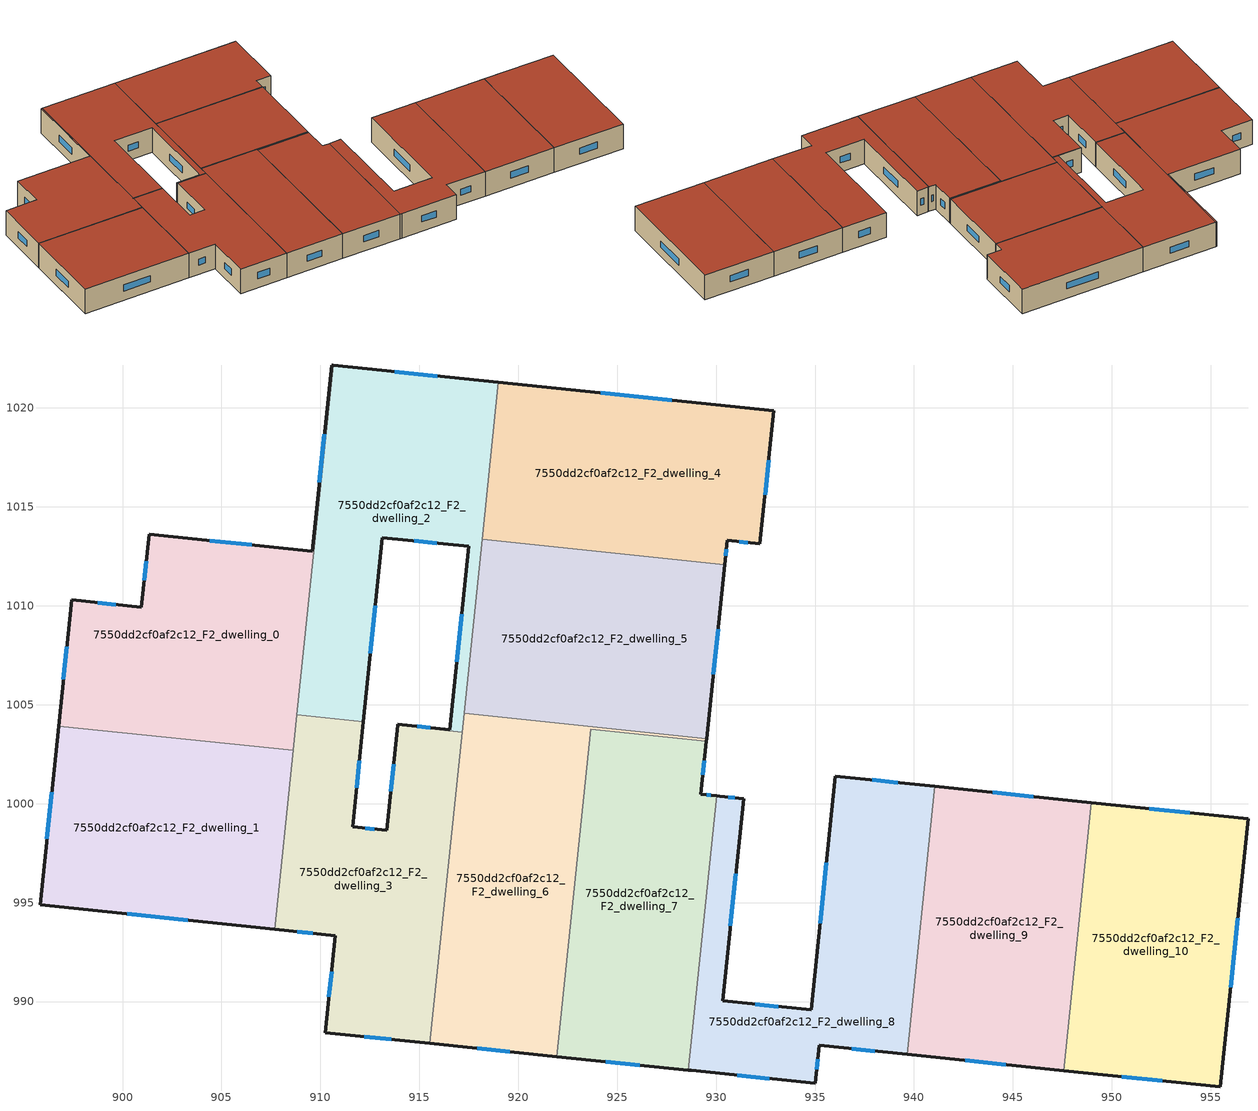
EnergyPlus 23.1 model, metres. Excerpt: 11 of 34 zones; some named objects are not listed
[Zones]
7550dd2cf0af2c12_F2_dwelling_0
 floor to 7550dd2cf0af2c12_F1_dwelling_0 (EU_floor_Construction): 910.65,1022.16 908.63,1002.69 896.76,1003.92 897.42,1010.29 900.96,1009.93 901.34,1013.62 909.59,1012.76 910.56,1022.17 z6
 wall outside (EU_wall_Construction): 910.65,1022.16 910.56,1022.17 909.59,1012.76 901.34,1013.62 900.96,1009.93 897.42,1010.29 896.76,1003.92 z6:9
 wall to 7550dd2cf0af2c12_F2_dwelling_1 (EU_wall_Construction): 896.76,1003.92 908.63,1002.69 z6:9
 wall to 7550dd2cf0af2c12_F2_dwelling_2 (EU_wall_Construction): 908.82,1004.48 910.65,1022.16 z6:9
 wall to 7550dd2cf0af2c12_F2_dwelling_3 (EU_wall_Construction): 908.63,1002.69 908.82,1004.48 z6:9
 window (EU_Window_Construction): 906.53,1013.08 904.4,1013.3 / 910.2,1018.68 909.95,1016.25 / 897.18,1007.93 897.01,1006.28 / 899.65,1010.07 898.74,1010.16 / 901.2,1012.25 901.1,1011.3 z7.11:7.89
 roof outside (EU_roof_Construction): 908.63,1002.69 910.65,1022.16 910.56,1022.17 909.59,1012.76 901.34,1013.62 900.96,1009.93 897.42,1010.29 896.76,1003.92 z9
7550dd2cf0af2c12_F2_dwelling_1
 floor to 7550dd2cf0af2c12_F1_dwelling_1 (EU_floor_Construction): 908.63,1002.69 907.69,993.65 895.83,994.88 896.76,1003.92 z6
 wall outside (EU_wall_Construction): 896.76,1003.92 895.83,994.88 907.69,993.65 z6:9
 wall to 7550dd2cf0af2c12_F2_dwelling_3 (EU_wall_Construction): 907.69,993.65 908.63,1002.69 z6:9
 window (EU_Window_Construction): 896.42,1000.57 896.18,998.23 / 900.23,994.43 903.29,994.11 z7.11:7.89
 roof outside (EU_roof_Construction): 907.69,993.65 908.63,1002.69 896.76,1003.92 895.83,994.88 z9
7550dd2cf0af2c12_F2_dwelling_10
 floor to 7550dd2cf0af2c12_F1_dwelling_10 (EU_floor_Construction): 956.88,999.23 955.48,985.69 947.56,986.51 948.97,1000.05 z6
 wall outside (EU_wall_Construction): 947.56,986.51 955.48,985.69 956.88,999.23 948.97,1000.05 z6:9
 wall to 7550dd2cf0af2c12_F2_dwelling_9 (EU_wall_Construction): 948.97,1000.05 947.56,986.51 z6:9
 window (EU_Window_Construction): 953.95,999.54 951.9,999.75 / 956,990.71 956.36,994.21 / 950.5,986.2 952.54,985.99 z7.11:7.89
 roof outside (EU_roof_Construction): 955.48,985.69 956.88,999.23 948.97,1000.05 947.56,986.51 z9
7550dd2cf0af2c12_F2_dwelling_2
 floor to 7550dd2cf0af2c12_F1_dwelling_2 (EU_floor_Construction): 919,1021.29 917.17,1003.62 913.91,1003.96 913.92,1004.02 916.53,1003.75 917.49,1013 913.14,1013.45 912.17,1004.14 908.82,1004.49 910.65,1022.16 z6
 wall outside (EU_wall_Construction): 912.17,1004.14 913.14,1013.45 917.49,1013 916.53,1003.75 913.92,1004.02 913.91,1003.96 / 919,1021.29 910.65,1022.16 z6:9
 wall to 7550dd2cf0af2c12_F2_dwelling_3 (EU_wall_Construction): 913.91,1003.96 917.17,1003.62 / 908.82,1004.49 912.17,1004.14 z6:9
 wall to 7550dd2cf0af2c12_F2_dwelling_5 (EU_wall_Construction): 917.27,1004.56 917.27,1004.59 918.18,1013.35 z6:9
 wall to 7550dd2cf0af2c12_F2_dwelling_4 (EU_wall_Construction): 918.18,1013.35 919,1021.29 z6:9
 wall to 7550dd2cf0af2c12_F2_dwelling_6 (EU_wall_Construction): 917.17,1003.62 917.27,1004.56 z6:9
 window (EU_Window_Construction): 915.56,1003.85 914.89,1003.92 / 917.14,1009.57 916.89,1007.18 / 914.75,1013.28 915.88,1013.17 / 912.53,1007.59 912.78,1010 / 915.9,1021.61 913.75,1021.84 z7.11:7.89
 roof outside (EU_roof_Construction): 917.17,1003.62 919,1021.29 910.65,1022.16 908.82,1004.49 912.17,1004.14 913.14,1013.45 917.49,1013 916.53,1003.75 913.92,1004.02 913.91,1003.96 z9
7550dd2cf0af2c12_F2_dwelling_3
 floor to 7550dd2cf0af2c12_F1_dwelling_3 (EU_floor_Construction): 917.17,1003.62 915.54,987.89 910.24,988.43 910.75,993.34 907.69,993.65 908.82,1004.49 912.17,1004.14 911.62,998.83 913.36,998.65 913.91,1003.96 z6
 wall outside (EU_wall_Construction): 913.91,1003.96 913.36,998.65 911.62,998.83 912.17,1004.14 / 907.69,993.65 910.75,993.34 910.24,988.43 915.54,987.89 z6:9
 wall to 7550dd2cf0af2c12_F2_dwelling_6 (EU_wall_Construction): 915.54,987.89 917.17,1003.62 z6:9
 window (EU_Window_Construction): 911.83,1000.8 911.97,1002.17 / 912.72,998.71 912.27,998.76 / 913.71,1001.99 913.56,1000.62 / 912.21,988.23 913.57,988.09 / 910.56,991.52 910.43,990.25 / 908.83,993.54 909.62,993.45 z7.11:7.89
 roof outside (EU_roof_Construction): 915.54,987.89 917.17,1003.62 913.91,1003.96 913.36,998.65 911.62,998.83 912.17,1004.14 908.82,1004.49 907.69,993.65 910.75,993.34 910.24,988.43 z9
7550dd2cf0af2c12_F2_dwelling_4
 floor to 7550dd2cf0af2c12_F1_dwelling_4 (EU_floor_Construction): 932.91,1019.85 932.22,1013.13 930.56,1013.31 930.43,1012.08 918.18,1013.35 919,1021.29 z6
 wall outside (EU_wall_Construction): 930.43,1012.08 930.56,1013.31 932.22,1013.13 932.91,1019.85 919,1021.29 z6:9
 wall to 7550dd2cf0af2c12_F2_dwelling_5 (EU_wall_Construction): 918.18,1013.35 930.43,1012.08 z6:9
 window (EU_Window_Construction): 932.47,1015.63 932.65,1017.36 / 931.17,1013.24 931.6,1013.2 / 930.48,1012.54 930.51,1012.85 / 927.75,1020.39 924.16,1020.76 z7.11:7.89
 roof outside (EU_roof_Construction): 932.22,1013.13 932.91,1019.85 919,1021.29 918.18,1013.35 930.43,1012.08 930.56,1013.31 z9
7550dd2cf0af2c12_F2_dwelling_5
 floor to 7550dd2cf0af2c12_F1_dwelling_5 (EU_floor_Construction): 930.43,1012.08 929.52,1003.29 917.27,1004.56 917.27,1004.59 918.18,1013.35 z6
 wall outside (EU_wall_Construction): 929.52,1003.29 930.43,1012.08 z6:9
 wall to 7550dd2cf0af2c12_F2_dwelling_6 (EU_wall_Construction): 917.27,1004.56 929.52,1003.29 z6:9
 window (EU_Window_Construction): 929.86,1006.55 930.1,1008.82 z7.11:7.89
 roof outside (EU_roof_Construction): 929.52,1003.29 930.43,1012.08 918.18,1013.35 917.27,1004.59 917.27,1004.56 z9
7550dd2cf0af2c12_F2_dwelling_6
 floor to 7550dd2cf0af2c12_F1_dwelling_6 (EU_floor_Construction): 929.52,1003.29 929.51,1003.15 923.67,1003.76 921.96,987.22 915.54,987.89 917.27,1004.56 z6
 wall outside (EU_wall_Construction): 929.51,1003.15 929.52,1003.29 / 915.54,987.89 921.96,987.22 z6:9
 wall to 7550dd2cf0af2c12_F2_dwelling_7 (EU_wall_Construction): 921.96,987.22 923.67,1003.76 929.51,1003.15 z6:9
 window (EU_Window_Construction): 917.92,987.64 919.58,987.47 z7.11:7.89
 roof outside (EU_roof_Construction): 921.96,987.22 923.67,1003.76 929.51,1003.15 929.52,1003.29 917.27,1004.56 915.54,987.89 z9
7550dd2cf0af2c12_F2_dwelling_7
 floor to 7550dd2cf0af2c12_F1_dwelling_7 (EU_floor_Construction): 929.51,1003.15 929.23,1000.47 930.02,1000.39 928.59,986.53 921.96,987.22 923.67,1003.76 z6
 wall outside (EU_wall_Construction): 930.02,1000.39 929.23,1000.47 929.51,1003.15 / 921.96,987.22 928.59,986.53 z6:9
 wall to 7550dd2cf0af2c12_F2_dwelling_8 (EU_wall_Construction): 928.59,986.53 930.02,1000.39 z6:9
 window (EU_Window_Construction): 929.33,1001.47 929.41,1002.16 / 929.73,1000.42 929.53,1000.44 / 924.42,986.97 926.13,986.79 z7.11:7.89
 roof outside (EU_roof_Construction): 928.59,986.53 930.02,1000.39 929.23,1000.47 929.51,1003.15 923.67,1003.76 921.96,987.22 z9
7550dd2cf0af2c12_F2_dwelling_8
 floor to 7550dd2cf0af2c12_F1_dwelling_8 (EU_floor_Construction): 941.05,1000.87 939.65,987.33 935.22,987.79 935.02,985.87 928.74,986.52 928.59,986.53 930.02,1000.39 930.17,1000.37 931.39,1000.25 930.33,990.04 934.8,989.57 936.02,1001.39 z6
 wall outside (EU_wall_Construction): 941.05,1000.87 936.02,1001.39 934.8,989.57 930.33,990.04 931.39,1000.25 930.17,1000.37 930.02,1000.39 / 928.59,986.53 928.74,986.52 935.02,985.87 935.22,987.79 939.65,987.33 z6:9
 wall to 7550dd2cf0af2c12_F2_dwelling_9 (EU_wall_Construction): 939.65,987.33 941.05,1000.87 z6:9
 window (EU_Window_Construction): 939.19,1001.06 937.89,1001.2 / 936.86,987.61 938,987.5 / 935.09,986.58 935.14,987.07 / 931.07,986.28 932.69,986.11 / 930.94,1000.29 930.63,1000.33 / 930.73,993.82 931,996.46 / 933.14,989.75 931.99,989.86 / 935.57,997.01 935.25,993.96 z7.11:7.89
 roof outside (EU_roof_Construction): 939.65,987.33 941.05,1000.87 936.02,1001.39 934.8,989.57 930.33,990.04 931.39,1000.25 930.17,1000.37 930.02,1000.39 928.59,986.53 928.74,986.52 935.02,985.87 935.22,987.79 z9
7550dd2cf0af2c12_F2_dwelling_9
 floor to 7550dd2cf0af2c12_F1_dwelling_9 (EU_floor_Construction): 948.97,1000.05 947.56,986.51 939.65,987.33 941.05,1000.87 z6
 wall outside (EU_wall_Construction): 948.97,1000.05 941.05,1000.87 / 939.65,987.33 947.56,986.51 z6:9
 window (EU_Window_Construction): 946.03,1000.36 943.99,1000.57 / 942.59,987.02 944.63,986.81 z7.11:7.89
 roof outside (EU_roof_Construction): 947.56,986.51 948.97,1000.05 941.05,1000.87 939.65,987.33 z9
[Building]
EU S2 Campaign: North Axis=0; Terrain=City; Solar Distribution=FullExterior
[Site:Location]
Cape.Town.Intl.AP: Latitude=-33.965; Longitude=18.602; Time Zone=2; Elevation=46
[SizingPeriod:WeatherFileDays]
AnnualSizingPeriod: Begin Month=1; Begin Day of Month=1; End Month=12; End Day of Month=31; Day of Week for Start Day=Monday; Use Weather File Daylight Saving Period=No; Use Weather File Rain and Snow Indicators=No
[MATERIAL]
EU_InternalMass_Material: Roughness=MediumRough; Thickness=0.1; Conductivity=1; Density=1800; Specific Heat=900; Thermal Absorptance=0.9; Solar Absorptance=0.7; Visible Absorptance=0.7
[MATERIAL:NOMASS] Roughness=MediumRough; Thermal Absorptance=0.9; Solar Absorptance=0.7; Visible Absorptance=0.7
Name | Thermal Resistance
EU_wall_NoMass | 0.457447
EU_roof_NoMass | 0.416234
EU_floor_NoMass | 1.09226
[WINDOWMATERIAL:SIMPLEGLAZINGSYSTEM]
EU_Window_SimpleGlazing: UFactor=4.7504; Solar Heat Gain Coefficient=0.85; Visible Transmittance=0.85
[CONSTRUCTION]
EU_wall_Construction: EU_wall_NoMass
EU_roof_Construction: EU_roof_NoMass
EU_floor_Construction: EU_floor_NoMass
EU_Window_Construction: EU_Window_SimpleGlazing
EU_InternalMass_Construction: EU_InternalMass_Material
[ZONE] Type=1; Multiplier=1; Ceiling Height=autocalculate; Floor Area=autocalculate; Part of Total Floor Area=Yes
Name | Volume
7550dd2cf0af2c12_F2_dwelling_0 | 325.073
7550dd2cf0af2c12_F2_dwelling_1 | 325.079
7550dd2cf0af2c12_F2_dwelling_10; 7550dd2cf0af2c12_F2_dwelling_9 | 325.077
7550dd2cf0af2c12_F2_dwelling_2 | 325.066
7550dd2cf0af2c12_F2_dwelling_3 | 325.091
7550dd2cf0af2c12_F2_dwelling_4 | 328.712
7550dd2cf0af2c12_F2_dwelling_5 | 326.892
7550dd2cf0af2c12_F2_dwelling_6 | 326.856
7550dd2cf0af2c12_F2_dwelling_7 | 326.076
7550dd2cf0af2c12_F2_dwelling_8 | 316.828
[INTERNALMASS] Construction=EU_InternalMass_Construction
Name | Zone or ZoneList | Surface Area
7550dd2cf0af2c12_F2_dwelling_0_EU_InternalMass | 7550dd2cf0af2c12_F2_dwelling_0 | 108.357
7550dd2cf0af2c12_F2_dwelling_1_EU_InternalMass | 7550dd2cf0af2c12_F2_dwelling_1 | 108.36
7550dd2cf0af2c12_F2_dwelling_2_EU_InternalMass | 7550dd2cf0af2c12_F2_dwelling_2 | 108.355
7550dd2cf0af2c12_F2_dwelling_3_EU_InternalMass | 7550dd2cf0af2c12_F2_dwelling_3 | 108.363
7550dd2cf0af2c12_F2_dwelling_4_EU_InternalMass | 7550dd2cf0af2c12_F2_dwelling_4 | 109.574
7550dd2cf0af2c12_F2_dwelling_5_EU_InternalMass | 7550dd2cf0af2c12_F2_dwelling_5 | 108.964
7550dd2cf0af2c12_F2_dwelling_6_EU_InternalMass | 7550dd2cf0af2c12_F2_dwelling_6 | 108.954
7550dd2cf0af2c12_F2_dwelling_7_EU_InternalMass | 7550dd2cf0af2c12_F2_dwelling_7 | 108.693
7550dd2cf0af2c12_F2_dwelling_8_EU_InternalMass | 7550dd2cf0af2c12_F2_dwelling_8 | 105.61
7550dd2cf0af2c12_F2_dwelling_9_EU_InternalMass | 7550dd2cf0af2c12_F2_dwelling_9 | 108.359
7550dd2cf0af2c12_F2_dwelling_10_EU_InternalMass | 7550dd2cf0af2c12_F2_dwelling_10 | 108.359
[OTHEREQUIPMENT] Fuel Type=Electricity; Design Level Calculation Method=Watts/Area; Power per Zone Floor Area=1; Fraction Latent=0; Fraction Radiant=0; Fraction Lost=0; Carbon Dioxide Generation Rate=0; EndUse Subcategory=EU_Step8_InternalGains
Name | Zone or ZoneList or Space or SpaceList | Schedule
EU_Step8_InternalGain_7550dd2cf0af2c12_F2_dwelling_0_f000 | 7550dd2cf0af2c12_F2_dwelling_0 | EU_Step8_GainSchedule_7550dd2cf0af2c12_F2_dwelling_0_f000
EU_Step8_InternalGain_7550dd2cf0af2c12_F2_dwelling_1_f000 | 7550dd2cf0af2c12_F2_dwelling_1 | EU_Step8_GainSchedule_7550dd2cf0af2c12_F2_dwelling_1_f000
EU_Step8_InternalGain_7550dd2cf0af2c12_F2_dwelling_2_f000 | 7550dd2cf0af2c12_F2_dwelling_2 | EU_Step8_GainSchedule_7550dd2cf0af2c12_F2_dwelling_2_f000
EU_Step8_InternalGain_7550dd2cf0af2c12_F2_dwelling_3_f000 | 7550dd2cf0af2c12_F2_dwelling_3 | EU_Step8_GainSchedule_7550dd2cf0af2c12_F2_dwelling_3_f000
EU_Step8_InternalGain_7550dd2cf0af2c12_F2_dwelling_4_f000 | 7550dd2cf0af2c12_F2_dwelling_4 | EU_Step8_GainSchedule_7550dd2cf0af2c12_F2_dwelling_4_f000
EU_Step8_InternalGain_7550dd2cf0af2c12_F2_dwelling_5_f000 | 7550dd2cf0af2c12_F2_dwelling_5 | EU_Step8_GainSchedule_7550dd2cf0af2c12_F2_dwelling_5_f000
EU_Step8_InternalGain_7550dd2cf0af2c12_F2_dwelling_6_f000 | 7550dd2cf0af2c12_F2_dwelling_6 | EU_Step8_GainSchedule_7550dd2cf0af2c12_F2_dwelling_6_f000
EU_Step8_InternalGain_7550dd2cf0af2c12_F2_dwelling_7_f000 | 7550dd2cf0af2c12_F2_dwelling_7 | EU_Step8_GainSchedule_7550dd2cf0af2c12_F2_dwelling_7_f000
EU_Step8_InternalGain_7550dd2cf0af2c12_F2_dwelling_8_f000 | 7550dd2cf0af2c12_F2_dwelling_8 | EU_Step8_GainSchedule_7550dd2cf0af2c12_F2_dwelling_8_f000
EU_Step8_InternalGain_7550dd2cf0af2c12_F2_dwelling_9_f000 | 7550dd2cf0af2c12_F2_dwelling_9 | EU_Step8_GainSchedule_7550dd2cf0af2c12_F2_dwelling_9_f000
EU_Step8_InternalGain_7550dd2cf0af2c12_F2_dwelling_10_f000 | 7550dd2cf0af2c12_F2_dwelling_10 | EU_Step8_GainSchedule_7550dd2cf0af2c12_F2_dwelling_10_f000
[ZONEVENTILATION:DESIGNFLOWRATE] Schedule=EU_AlwaysOn; Design Flow Rate Calculation Method=AirChanges/Hour; Air Changes per Hour=0.690967; Ventilation Type=Natural; Fan Pressure Rise=0; Fan Total Efficiency=1; Constant Term Coefficient=1; Temperature Term Coefficient=0; Velocity Term Coefficient=0; Velocity Squared Term Coefficient=0; Minimum Indoor Temperature=-100; Maximum Indoor Temperature=100; Delta Temperature=-100; Minimum Outdoor Temperature=-100; Maximum Outdoor Temperature=100; Maximum Wind Speed=40
Name | Zone or ZoneList or Space or SpaceList
EU_ConstantAir_7550dd2cf0af2c12_F2_dwelling_0 | 7550dd2cf0af2c12_F2_dwelling_0
EU_ConstantAir_7550dd2cf0af2c12_F2_dwelling_1 | 7550dd2cf0af2c12_F2_dwelling_1
EU_ConstantAir_7550dd2cf0af2c12_F2_dwelling_2 | 7550dd2cf0af2c12_F2_dwelling_2
EU_ConstantAir_7550dd2cf0af2c12_F2_dwelling_3 | 7550dd2cf0af2c12_F2_dwelling_3
EU_ConstantAir_7550dd2cf0af2c12_F2_dwelling_4 | 7550dd2cf0af2c12_F2_dwelling_4
EU_ConstantAir_7550dd2cf0af2c12_F2_dwelling_5 | 7550dd2cf0af2c12_F2_dwelling_5
EU_ConstantAir_7550dd2cf0af2c12_F2_dwelling_6 | 7550dd2cf0af2c12_F2_dwelling_6
EU_ConstantAir_7550dd2cf0af2c12_F2_dwelling_7 | 7550dd2cf0af2c12_F2_dwelling_7
EU_ConstantAir_7550dd2cf0af2c12_F2_dwelling_8 | 7550dd2cf0af2c12_F2_dwelling_8
EU_ConstantAir_7550dd2cf0af2c12_F2_dwelling_9 | 7550dd2cf0af2c12_F2_dwelling_9
EU_ConstantAir_7550dd2cf0af2c12_F2_dwelling_10 | 7550dd2cf0af2c12_F2_dwelling_10
[HVACTEMPLATE:ZONE:IDEALLOADSAIRSYSTEM] System Availability Schedule=EU_AlwaysOn; Maximum Heating Supply Air Temperature=50; Minimum Cooling Supply Air Temperature=13; Maximum Heating Supply Air Humidity Ratio=0.0156; Minimum Cooling Supply Air Humidity Ratio=0.0077; Heating Limit=NoLimit; Cooling Limit=NoLimit; Heating Availability Schedule=EU_AlwaysOn; Cooling Availability Schedule=EU_CoolingOff; Dehumidification Control Type=ConstantSensibleHeatRatio; Cooling Sensible Heat Ratio=0.7; Dehumidification Setpoint=60; Humidification Control Type=None; Humidification Setpoint=30; Outdoor Air Method=None; Outdoor Air Flow Rate per Person=0.00944; Outdoor Air Flow Rate per Zone Floor Area=0; Outdoor Air Flow Rate per Zone=0; Demand Controlled Ventilation Type=None; Outdoor Air Economizer Type=NoEconomizer; Heat Recovery Type=None; Sensible Heat Recovery Effectiveness=0.7; Latent Heat Recovery Effectiveness=0.65
Name | Template Thermostat
7550dd2cf0af2c12_F2_dwelling_0 | EU_HeatOnly_7550dd2cf0af2c12_F2_dwelling_0
7550dd2cf0af2c12_F2_dwelling_1 | EU_HeatOnly_7550dd2cf0af2c12_F2_dwelling_1
7550dd2cf0af2c12_F2_dwelling_2 | EU_HeatOnly_7550dd2cf0af2c12_F2_dwelling_2
7550dd2cf0af2c12_F2_dwelling_3 | EU_HeatOnly_7550dd2cf0af2c12_F2_dwelling_3
7550dd2cf0af2c12_F2_dwelling_4 | EU_HeatOnly_7550dd2cf0af2c12_F2_dwelling_4
7550dd2cf0af2c12_F2_dwelling_5 | EU_HeatOnly_7550dd2cf0af2c12_F2_dwelling_5
7550dd2cf0af2c12_F2_dwelling_6 | EU_HeatOnly_7550dd2cf0af2c12_F2_dwelling_6
7550dd2cf0af2c12_F2_dwelling_7 | EU_HeatOnly_7550dd2cf0af2c12_F2_dwelling_7
7550dd2cf0af2c12_F2_dwelling_8 | EU_HeatOnly_7550dd2cf0af2c12_F2_dwelling_8
7550dd2cf0af2c12_F2_dwelling_9 | EU_HeatOnly_7550dd2cf0af2c12_F2_dwelling_9
7550dd2cf0af2c12_F2_dwelling_10 | EU_HeatOnly_7550dd2cf0af2c12_F2_dwelling_10
[SIZING:ZONE] Zone Cooling Design Supply Air Temperature Input Method=SupplyAirTemperature; Zone Cooling Design Supply Air Temperature=13; Zone Heating Design Supply Air Temperature Input Method=SupplyAirTemperature; Zone Heating Design Supply Air Temperature=50; Zone Cooling Design Supply Air Humidity Ratio=0.008; Zone Heating Design Supply Air Humidity Ratio=0.008; Cooling Design Air Flow Method=DesignDay; Cooling Design Air Flow Rate=0; Cooling Minimum Air Flow per Zone Floor Area=0.000762; Cooling Minimum Air Flow=0; Cooling Minimum Air Flow Fraction=0.2; Heating Design Air Flow Method=DesignDay; Heating Design Air Flow Rate=0; Heating Maximum Air Flow per Zone Floor Area=0.002032; Heating Maximum Air Flow=0.141576; Heating Maximum Air Flow Fraction=0.3; Account for Dedicated Outdoor Air System=No; Dedicated Outdoor Air System Control Strategy=NeutralSupplyAir; Dedicated Outdoor Air Low Setpoint Temperature for Design=autosize; Dedicated Outdoor Air High Setpoint Temperature for Design=autosize; Zone Load Sizing Method=Sensible Load Only No Latent Load; Zone Latent Cooling Design Supply Air Humidity Ratio Input Method=HumidityRatioDifference; Zone Cooling Design Supply Air Humidity Ratio Difference=0.005; Zone Latent Heating Design Supply Air Humidity Ratio Input Method=HumidityRatioDifference; Zone Humidification Design Supply Air Humidity Ratio Difference=0.005
7550dd2cf0af2c12_F2_dwelling_0; 7550dd2cf0af2c12_F2_dwelling_1; 7550dd2cf0af2c12_F2_dwelling_2; 7550dd2cf0af2c12_F2_dwelling_3; 7550dd2cf0af2c12_F2_dwelling_4; 7550dd2cf0af2c12_F2_dwelling_5; 7550dd2cf0af2c12_F2_dwelling_6; 7550dd2cf0af2c12_F2_dwelling_7; 7550dd2cf0af2c12_F2_dwelling_8; 7550dd2cf0af2c12_F2_dwelling_9; 7550dd2cf0af2c12_F2_dwelling_10
[SCHEDULE:CONSTANT]
Name | Hourly Value
EU_AlwaysOn | 1
EU_CoolingOff | 0
[SCHEDULE:FILE] Column Number=1; Rows to Skip at Top=0; Number of Hours of Data=8760; Column Separator=Comma; Interpolate to Timestep=No; Minutes per Item=60; Adjust Schedule for Daylight Savings=Yes
Name | File
EU_Step8_GainSchedule_7550dd2cf0af2c12_F2_dwelling_0_f000 | ../../schedules/7550dd2cf0af2c12/7550dd2cf0af2c12_F2_dwelling_0_f000_gain.csv
EU_Step8_GainSchedule_7550dd2cf0af2c12_F2_dwelling_1_f000 | ../../schedules/7550dd2cf0af2c12/7550dd2cf0af2c12_F2_dwelling_1_f000_gain.csv
EU_Step8_GainSchedule_7550dd2cf0af2c12_F2_dwelling_2_f000 | ../../schedules/7550dd2cf0af2c12/7550dd2cf0af2c12_F2_dwelling_2_f000_gain.csv
EU_Step8_GainSchedule_7550dd2cf0af2c12_F2_dwelling_3_f000 | ../../schedules/7550dd2cf0af2c12/7550dd2cf0af2c12_F2_dwelling_3_f000_gain.csv
EU_Step8_GainSchedule_7550dd2cf0af2c12_F2_dwelling_4_f000 | ../../schedules/7550dd2cf0af2c12/7550dd2cf0af2c12_F2_dwelling_4_f000_gain.csv
EU_Step8_GainSchedule_7550dd2cf0af2c12_F2_dwelling_5_f000 | ../../schedules/7550dd2cf0af2c12/7550dd2cf0af2c12_F2_dwelling_5_f000_gain.csv
EU_Step8_GainSchedule_7550dd2cf0af2c12_F2_dwelling_6_f000 | ../../schedules/7550dd2cf0af2c12/7550dd2cf0af2c12_F2_dwelling_6_f000_gain.csv
EU_Step8_GainSchedule_7550dd2cf0af2c12_F2_dwelling_7_f000 | ../../schedules/7550dd2cf0af2c12/7550dd2cf0af2c12_F2_dwelling_7_f000_gain.csv
EU_Step8_GainSchedule_7550dd2cf0af2c12_F2_dwelling_8_f000 | ../../schedules/7550dd2cf0af2c12/7550dd2cf0af2c12_F2_dwelling_8_f000_gain.csv
EU_Step8_GainSchedule_7550dd2cf0af2c12_F2_dwelling_9_f000 | ../../schedules/7550dd2cf0af2c12/7550dd2cf0af2c12_F2_dwelling_9_f000_gain.csv
EU_Step8_GainSchedule_7550dd2cf0af2c12_F2_dwelling_10_f000 | ../../schedules/7550dd2cf0af2c12/7550dd2cf0af2c12_F2_dwelling_10_f000_gain.csv
